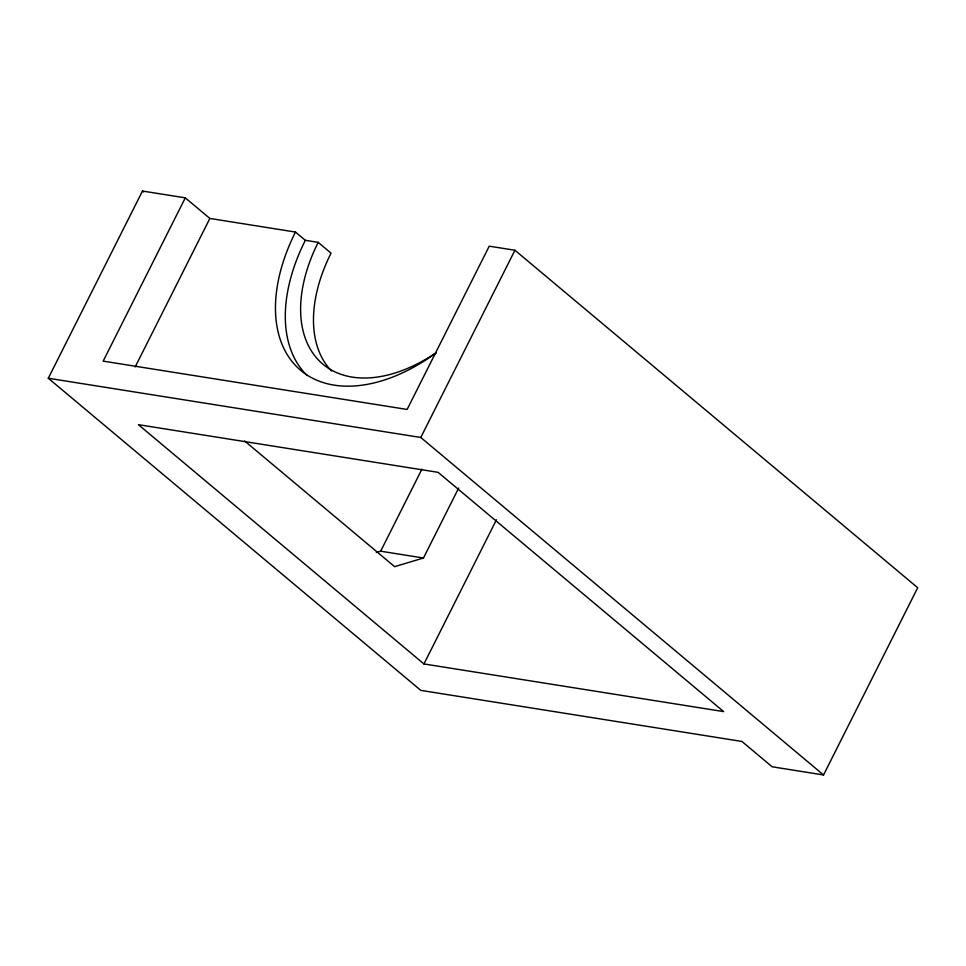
<?xml version="1.0" encoding="UTF-8"?>
<svg xmlns="http://www.w3.org/2000/svg" width="966" height="966" viewBox="0 0 966 966"><rect width="100%" height="100%" fill="white"/><g stroke="black" fill="none" stroke-linecap="round" stroke-linejoin="round"><path stroke-width="1.45" d="M185.291 197.849L103.169 361.127L407.121 409.451L489.243 246.173L514.938 250.254L917.7 587.739L823.539 774.961L772.16 766.787L741.9 741.441L420.802 690.376L48.3 378.249L142.473 191.039L185.291 197.849L209.864 218.449L295.487 232.057L305.328 240.305L318.188 242.369L331.048 253.14A139.358 87.375 -50.1 0 0 331.519 370.992M135.155 366.995L209.864 218.449M48.3 378.249L420.778 437.477L514.938 250.254M376.342 552.492L380.664 551.2L421.925 469.162M244.652 440.991L394.623 566.656L423.47 558.01L458.657 488.059M423.941 663.944L723.667 711.604L438.069 472.326L138.404 424.678L423.941 663.944L496.439 519.805M380.664 551.2L423.47 558.01M142.473 191.039L143.572 191.968M420.778 437.477L823.539 774.961M435.859 353.073A158.364 99.317 -50 0 1 300.148 369.893A158.364 99.317 -50 0 1 295.487 232.057M307.164 375.545A158.364 99.317 -50 0 1 305.328 240.305M436.366 352.566A139.358 87.375 -50.1 0 1 320.688 362.226A139.358 87.375 -50.1 0 1 318.188 242.369"/></g></svg>
